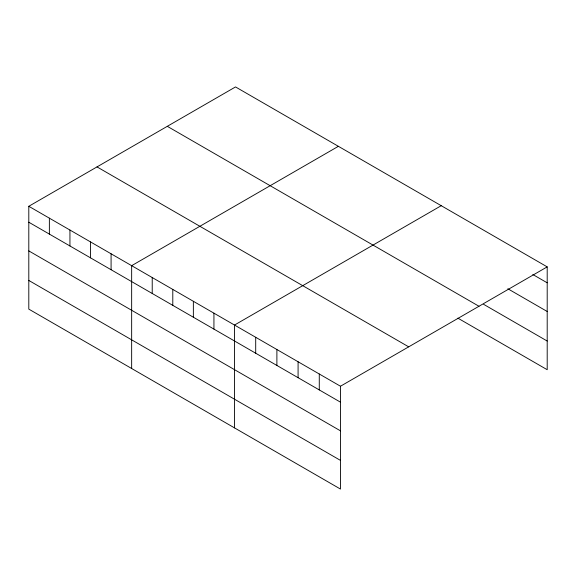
<?xml version="1.0" encoding="UTF-8"?>
<svg xmlns="http://www.w3.org/2000/svg" width="576" height="576" viewBox="0 0 576 576"><rect width="100%" height="100%" fill="white"/><g stroke="black" fill="none" stroke-linecap="round" stroke-linejoin="round"><path stroke-width="0.86" d="M340.474 430.841L340.474 386.23L28.8 206.287L28.8 309.125L340.474 489.067L340.474 430.841L28.8 250.898M457.884 318.146L547.2 369.713L547.2 266.875L235.526 86.933L28.8 206.287M338.378 146.318L131.652 265.673L131.652 368.503M441.23 205.697L234.504 325.051L234.504 427.882M340.474 386.23L547.2 266.875M532.822 274.507L547.2 282.809M507.838 288.763L547.2 311.486M483.617 304.322L547.2 341.035M167.306 126.324L478.98 306.266M97.02 166.903L408.694 346.846M28.8 222.221L340.474 402.163M28.8 280.447L340.474 460.39M319.277 373.997L319.277 389.93M298.087 361.757L298.087 377.69M276.89 349.524L276.89 365.458M255.701 337.284L255.701 353.218M213.934 313.171L213.934 329.105M193.363 301.298L193.363 317.232M172.793 289.426L172.793 305.352M152.222 277.546L152.222 293.479M111.082 253.793L111.082 269.726M90.511 241.92L90.511 257.846M69.941 230.04L69.941 245.974M49.37 218.167L49.37 234.094"/></g></svg>
